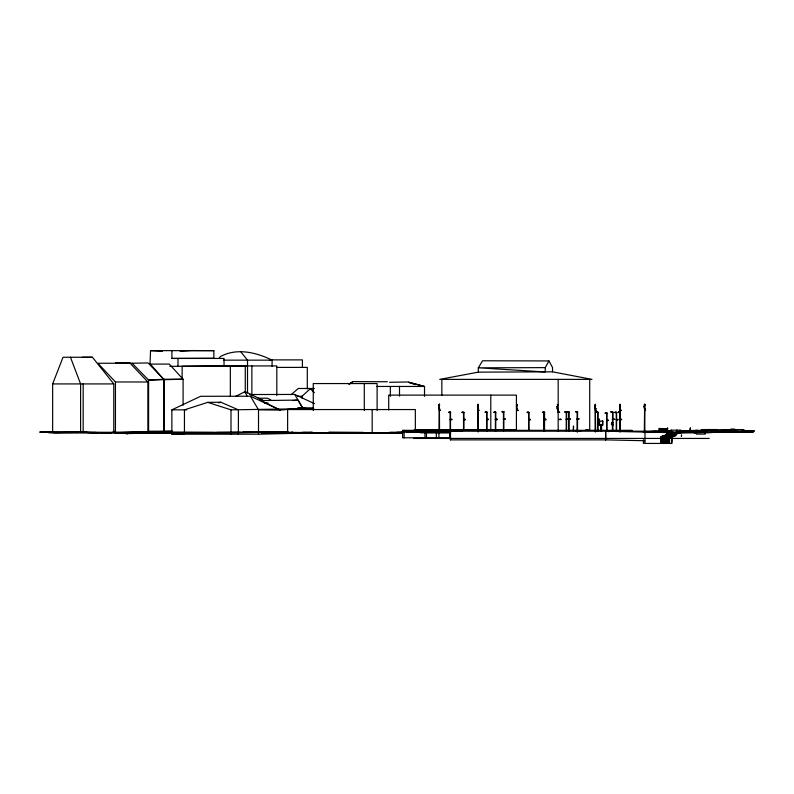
<?xml version="1.0" encoding="UTF-8"?>
<svg xmlns="http://www.w3.org/2000/svg" width="794" height="794" viewBox="0 0 794 794"><rect width="100%" height="100%" fill="white"/><g stroke="black" fill="none" stroke-linecap="round" stroke-linejoin="round"><path stroke-width="1.19" d="M113.78 432.661L113.78 383.919L92.422 357.25L63.024 357.25L52.652 383.919L52.652 432.67L111.359 432.661M115.686 362.848L132.122 363.245L148.587 380.058L183.096 379.234L164.07 379.234L164.07 431.221L164.07 379.691L150.255 364.089L169.251 364.089L183.096 379.234L183.096 405.228M302.415 367.394L302.415 359.881L269.613 359.881M424.681 431.47C418.468 432.7 379.443 430.993 419.828 431.628M661.581 441.146L661.094 442.397L661.084 436.541L666.811 436.194L666.801 434.983L665.253 435.072L674.85 434.983L674.87 436.194L669.034 436.541L669.044 437.405L661.094 437.405L661.094 442.397L669.541 442.397L669.461 439.906M662.404 442.397L662.404 441.156L662.881 442.397M661.094 439.906L662.404 439.906L662.404 438.655L661.094 439.906L669.541 439.906L668.985 439.906L668.985 441.146M665.035 439.906L665.035 438.655M669.541 439.906L668.985 437.405L669.541 441.146L661.094 441.146M669.541 438.616L669.541 437.405M439.102 408.215L439.668 408.741L438.864 408.533M439.142 404.751C439.39 404.89 439.41 405.049 439.142 405.506M438.953 404.841L439.558 404.841M477.819 404.97L478.445 405.337M477.819 408.573C478.822 408.503 477.402 408.315 478.435 408.642M516.646 405.009C517.837 405.516 516.1 405.476 517.212 404.612M517.152 408.543C516.676 409.555 517.321 407.282 516.775 408.602M557.547 405.565L557.557 404.722M557.646 404.732L557.209 404.88M595.034 408.771L595.371 407.967L595.689 408.692M595.302 405.168L595.689 405.506M595.123 405.506C595.867 403.719 595.163 406.002 595.55 405.049M620.243 405.555L620.193 404.742M620.541 405.218L620.094 404.503L620.094 405.178M644.291 405.228L644.778 404.553L644.728 405.486M644.867 404.662L644.341 404.95L644.837 404.603M439.032 408.86L439.191 408.285M438.993 408.086L439.4 408.533M478.236 405.059L477.978 404.732M477.859 431.797L478.028 404.126L478.415 431.797M477.948 408.394L478.266 408.215M478.038 405.436L477.879 404.622L478.494 404.871M517.42 405.218L516.983 404.513L516.884 405.178M517.222 408.205L516.686 408.136M557.666 409.009C556.247 409.128 558.728 407.719 557.249 408.185M557.716 404.841L557.547 405.496M595.034 408.354L595.699 408.493L595.272 408.205M595.103 431.847L595.282 404.166L595.669 431.847M619.796 431.847L619.975 404.166L620.362 431.847M620.183 405.168L619.677 405.317L620.382 405.506M644.271 408.334C645.582 408.205 643.497 408.374 644.986 408.682M644.311 431.847L644.668 404.166M557.497 408.414L557.884 408.88L557.219 408.841M214.122 432.502L135.169 432.174L97.87 432.839L78.616 432.125M557.606 408.195L557.755 408.473M177.955 366.292L178.035 358.441M439.112 405.089L439.678 405.069M478.494 404.9L478.236 404.722M620.332 404.603L620.005 405.168M644.936 404.93L644.192 405.218L644.758 405.555M516.646 404.9L516.983 405.506M478.454 408.434L477.849 408.434L478.454 408.305M517.241 408.503C515.455 408.344 518.323 408.255 516.944 409.049M619.727 408.771L619.965 408.205M619.767 408.612L620.303 408.066M644.778 408.91L644.5 408.602M557.854 408.424L557.18 408.682M149.997 364.496L150.542 350.64L213.864 350.64L213.864 358.243L171.901 358.441L171.901 350.64M644.4 405.446L644.877 404.95L644.331 404.732M620.332 404.96L620.164 404.871M70.676 432.085L95.449 432.393M84.372 432.541L86.745 432.194M442.457 431.46L441.702 431.261L441.881 432.005L441.762 431.321M52.583 432.194L39.7 432.085L49.466 431.906M611.37 423.768L612.174 423.867L611.539 423.46M611.827 423.103L611.817 423.202M611.37 424.433L612.174 424.532L611.539 424.125M402.489 432.432L335.435 433.107L242.736 432.273L250.904 432.283M671.754 432.482L671.625 433.693L671.754 432.482L673.401 432.373L673.411 433.584L673.401 432.373M665.63 436.293L665.759 435.082L667.288 434.983L667.297 436.194L661.7 436.541L661.71 437.405M667.049 434.993L667.178 433.782L668.707 433.683M670.255 433.584L670.235 432.373L668.608 432.472L668.012 433.693C667.089 431.867 670.98 431.668 669.838 433.584M668.786 436.293L668.925 435.082L670.444 434.983L670.454 436.194L664.856 436.541L664.866 437.405M670.205 434.993L670.335 433.782L671.863 433.683M671.952 436.293L672.081 435.082L676.339 434.894L676.339 434.179M673.362 434.993L673.501 433.782L675.019 433.683L675.029 434.894M665.104 436.293L665.243 435.082L676.339 434.894M666.563 434.993L666.692 433.782L668.25 433.683M668.012 433.693L668.131 432.532L679.793 432.313L678.175 432.661M673.133 436.293L673.252 435.132M674.602 434.993L674.721 433.832L670.335 433.782M676.081 433.693L676.2 432.532M676.994 430.209L676.716 432.75L677.014 430.159M670.404 432.75L670.702 430.159L680.656 430.239L680.656 432.75L669.868 432.363M678.344 432.313L679.753 432.601M679.743 432.75L680.031 430.209M439.29 410.022L439.955 409.922M439.906 410.111L439.29 410.19M620.481 410.27L620.104 410.23M645.314 409.942L644.609 410.071M668.588 432.502L670.235 432.373M596.85 411.907L596.294 411.848L597.267 412.294M671.019 431.281L659.645 431.38M449.89 412.324L448.868 412.026L449.92 412.185M462.197 412.106L463.289 412.533M486.325 412.215L485.313 411.888L486.315 412.066M495.099 412.146L494.067 411.957L495.148 412.404M502.691 411.52L502.145 411.461L503.227 411.907M528.308 412.483L527.821 412.215M543.731 412.394L544.009 431.321M543.93 412.354L543.136 412.046M558.936 412.225L559.631 412.136M565.943 412.007L564.891 411.689L566.638 411.907L566.569 430.934M576.851 411.649L575.809 411.481L577.556 411.927M606.308 413.128L607.013 413.029M615.975 412.453L614.963 412.126L615.965 412.304M619.419 412.344L619.925 412.284M619.509 412.364L618.695 412.106M663.308 435.916L663.05 436.164M666.831 436.482L666.732 435.926M438.745 406.756L439.251 406.717M516.547 406.905L516.944 406.617M516.467 406.736L516.557 406.786M595.004 406.806L594.944 406.865M619.667 406.895L620.064 406.607M644.172 406.895L644.301 406.468M438.645 406.578L439.251 406.558M478.117 406.727L477.422 406.429L477.551 407.243L477.73 406.736M594.875 406.687L595.371 406.607M568.335 412.026L569.06 411.927M644.212 406.806L643.755 407.044L644.569 406.607M439.181 408.553L439.499 408.324M595.649 408.195L595.371 408.642M595.56 408.315L595.738 408.88L594.994 408.88M619.687 408.88C620.819 408.553 620.005 408.166 619.727 408.493M620.213 408.384L619.935 408.513M612.114 412.017L612.889 411.917L612.918 430.983M666.682 433.802L676.329 433.683M477.789 405.069L478.435 405.456M545.25 367.622L478.316 367.811L545.25 371.949L545.25 367.622L548.942 360.933L482.534 360.784L478.316 367.811L478.316 372.148L439.717 379.383L591.977 379.373L552.525 371.83L478.316 372.148M608.432 431.767L608.76 431.192L450.357 431.211L450.357 439.876L605.733 439.876L605.733 431.211L670.444 431.569M644.152 406.756L644.569 406.766M516.318 406.717L516.944 406.776M557.507 406.756L556.912 406.617L556.941 407.282L556.812 406.588M478.117 406.558L477.67 406.796M440.382 410.18L440.104 410.458M620.68 410.756L621.265 410.161L620.789 410.647M219.134 358.094L220.375 356.595C236.622 347.633 256.343 352.357 272.074 360.148L223.521 360.148M516.983 410.081L517.638 410.081L516.983 410.24M517.599 410.706L518.154 410.17L517.718 410.587M558.172 410.687L558.519 410.339M596.056 410.687L596.413 410.309M644.609 410.23L645.324 410.061M645.582 410.349L645.443 410.508M595.411 410.23L596.175 410.002L595.411 410.071M479.179 410.27L478.842 410.597M620.719 410.151L620.104 410.071M558.142 410.032L557.547 410.061M313.789 388.782L310.256 388.782L302.256 396.037L302.266 398.439M595.48 408.543L595.113 408.503M291.031 394.717L298.336 388.474L314.156 388.474M620.064 406.766L619.538 406.766M349.37 384.028L352.993 381.596L387.383 381.755M348.854 384.227L352.993 381.596M569.536 419.252L570.588 419.421M450.764 419.391L451.816 419.252L451.061 419.56M487.496 419.44L487.724 419.163M529.479 419.718L530.263 419.381M544.595 419.788L545.101 419.579M560.107 419.46L560.892 419.133L559.145 419.351M617.146 419.679L617.931 419.361L616.869 419.5M620.68 419.589L621.285 419.242M473.105 430.606L474.504 429.891L473.939 429.891M235.54 396.474L245.157 391.581L263.767 400.811M324.458 432.661L258.507 434.189L171.861 434.189L171.861 409.843L200.594 396.305L250.467 396.216L280.213 410.091L302.752 408.076L313.6 408.195M464.153 419.49L465.205 419.321L464.153 419.629M495.972 419.619L496.498 419.232M496.538 419.301L497.064 419.192M504.101 418.865L505.143 418.696L504.051 419.133M530.243 419.411L528.526 419.609M544.634 419.609L545.637 419.262M545.647 419.282L544.644 419.47L545.547 419.341M566.807 419.341L567.899 418.914M577.724 419.133L578.816 418.706M598.249 419.252L599.291 419.063L598.2 419.51M621.444 419.282L620.332 419.56M607.182 420.185L608.273 420.036L607.301 420.473M619.638 419.47L620.948 419.381M569.248 419.083L570.33 418.914L568.573 419.381M238.399 434.189L238.399 409.843L220.861 402.24L207.75 402.369L184.446 409.843L184.446 434.189M613.087 419.351L614.219 418.904L613.693 418.964M578.786 418.716L577.774 418.875M218.539 402.846L220.861 402.24M487.754 419.232L488.28 419.123L486.533 419.341M567.343 418.954L567.899 418.895M567.382 419.024L566.856 419.083M613.633 419.034L613.176 419.093M292.708 432.264L287.944 432.859L305.958 432.422M620.054 408.255L620.322 408.493M663.546 436.511L662.93 436.492L673.501 436.273L670.404 436.75M663.02 437.325L663.01 436.452L663.764 436.372M77.673 432.581L75.936 432.462M293.204 400.553L296.777 400.206M76.174 432.273L240.344 432.343M180.139 351.385L191.354 350.571L213.864 350.64M497.054 419.172L496.022 419.361M100.649 432.69L194.59 433.097L287.13 432.115M611.072 411.689L612.095 412.136M701.449 430.427L697.201 430.398M292.708 432.333L287.934 432.651L302.008 432.581M669.977 435.866L662.692 435.787L669.977 435.757M663.01 436.452L665.987 436.273M668.022 436.541L668.022 437.405L668.022 436.541L673.62 436.194L673.6 434.983M669.153 436.561L666.166 436.452L666.176 437.325M672.31 436.561L669.332 436.452L670.404 436.551L670.404 437.325L669.044 437.405M677.937 433.584L674.751 433.772C673.818 431.916 677.669 431.618 676.567 433.584L677.937 433.584L677.858 432.333M567.293 411.699L568.276 412.146M164.07 379.234L148.587 380.058L148.587 431.221L172.397 431.221M450.526 431.211L438.228 431.847L438.228 432.928M462.197 412.086L463.239 412.275M620.134 431.301L620.134 412.275L618.774 412.126M619.538 412.225L618.486 412.066M606.308 412.989L605.276 412.801L607.013 413.267M688.974 430.725L697.489 430.457M677.729 432.452L679.902 432.353M741.983 431.043L754.3 430.993L741.983 431.043L741.983 432.174L753.02 432.174L753.02 431.043M680.984 430.745L686.165 430.834M688.567 430.735L697.489 430.408L695.157 430.447M688.021 432.323L677.431 432.73M681.282 431.033L685.133 430.884M683.555 430.636L694.055 430.487M670.037 432.363L671.655 432.313M424.83 431.39L422.567 431.479L424.979 431.638M620.342 419.421L619.638 419.698M680.18 431.073L682.572 430.983M396.325 432.442L403.233 432.234M171.782 431.241L118.425 432.67M261.464 432.661L276.937 432.69L261.464 432.661L269.285 432.541L266.973 432.512M643.686 431.529L671.158 431.152L661.412 431.251M207.75 402.369L230.994 409.843L313.461 408.573M171.861 434.189L182.977 433.931M652.569 431.529L670.99 431.102M671.793 431.331L659.814 431.539M113.135 431.47L115.577 431.41M171.425 432.442L126.583 433.613L127.933 433.613L114.435 433.038M312.449 432.333L302.008 432.512L312.181 432.323M714.937 430.288L731.403 429.981M717.836 430.269L709.657 430.398M722.629 430.13L738.946 429.832M669.957 431.38L650.256 431.539M704.774 430.547L694.135 430.725L703.166 430.576M706.432 430.477L709.618 430.437M739.641 429.782L743.789 429.723L743.789 431.817L740.207 431.896M703.196 430.547L712.555 430.378M708.04 432.532L711.235 432.502M714.937 432.393L724.217 432.224M722.629 432.224L731.403 432.075M706.432 432.571L716.516 432.393M704.814 432.601L708.01 432.571M739.641 431.876L733.577 432.005M132.122 363.245L148.081 362.937L164.07 379.691M279.915 432.323L140.796 432.879L289.393 432.323M575.968 430.953L580.811 430.924M743.789 429.723L732.316 429.931M724.882 432.174L743.789 431.817M389.586 382.301L408.037 381.974L424.522 386.45L424.522 396.355M650.355 431.539L655.665 431.44M710.928 430.725L733.686 430.288M696.775 432.799L694.135 432.819L696.249 432.78M716.893 430.209L731.353 430.08M83.042 432.363L54.607 432.68M664.955 431.291L671.595 431.192L659.496 431.142M696.278 432.591L677.203 432.7L705.499 432.581L705.499 430.973L680.905 431.112L683.535 431.073M363.97 433.216A47.68 0.526 0.3 0 0 401.456 433.286L290.892 432.432M82.248 357.25L92.422 357.25M414.994 429.862L424.522 429.772M287.428 432.135L274.526 432.224M169.767 366.352L224.027 365.945L224.027 358.441L171.901 358.441M423.559 430.576L425.663 430.566M427.48 430.576L429.623 430.566M425.356 430.745L442.159 430.725M457.493 430.735L434.775 430.537L441.722 430.576M216.653 432.452L272.67 432.244M288.212 432.125L266.754 432.264L319.565 432.819M684.865 431.063L694.154 431.023M680.875 431.092L705.499 431.023M223.382 366.014L245.267 365.925L245.267 392.951M98.049 432.69L48.692 432.641L76.045 432.273M398.767 433.236L402.131 433.226M723.046 432.204L704.338 432.571M706.789 432.204L753.02 432.264L723.443 432.204M249.693 394.529L294.703 394.439L314.543 403.689M696.398 431.42L705.28 431.4L705.241 434.1L696.398 434.1L696.398 432.313L696.993 432.393M147.882 432.661L147.882 381.974L130.147 363.245L97.861 363.255L115.448 381.974L115.448 432.661M223.025 365.945L276.808 365.925L276.808 395.531M276.808 367.394L307.298 367.394L307.298 388.931M115.448 381.974L147.882 381.974M52.652 383.919L113.78 383.919M376.713 386.45L424.522 386.45L408.672 382.341L415.47 384.653M297.79 396.275L302.494 396.275M264.491 402.985L268.154 402.985M439.35 404.126L438.983 432.998L439.558 432.998L439.38 404.126M557.507 406.597L557.001 406.607M594.805 406.766L595.371 406.766M297.8 408.076L302.752 408.076L294.703 394.439M297.462 408.315L313.709 408.315M595.113 408.334L595.708 408.334M171.861 409.843L186.709 409.843M478.157 410.022L478.812 410.022L478.157 410.19M557.547 410.22L558.202 410.22M503.882 411.699L503.108 411.709L503.882 411.927M576.781 411.719L577.556 411.699L577.486 431.916M501.877 411.967L503.277 411.967M575.551 411.977L576.593 411.798M597.267 412.096L598.041 412.076L597.961 431.102M450.585 412.235L449.811 412.453M487.02 412.116L486.246 412.334M543.652 412.513L544.624 412.265M564.643 412.185L566.638 412.146M567.035 412.205L569.06 412.155M610.794 412.195L612.889 412.146M463.944 412.324L463.17 412.533M485.025 412.394L487.02 412.354M495.803 412.423L495.029 412.205L495.803 412.185L495.734 431.211M529.012 412.394L527.295 412.185L527.792 412.284M557.626 412.404L559.631 412.364M596.036 412.354L598.041 412.314M616.67 412.354L615.896 412.374L616.67 412.582M448.58 412.503L450.585 412.463M461.939 412.592L463.944 412.552M493.799 412.463L495.198 412.463M542.421 412.572L544.624 412.493M618.119 412.523L620.203 412.503M527.008 412.662L529.012 412.622M614.675 412.632L616.065 412.632M605.008 413.307L606.358 413.049M503.396 418.914L504.17 419.133M577.069 418.914L577.843 419.133M503.396 419.153L505.391 419.192M566.152 419.133L566.926 419.143L566.152 419.361M568.573 419.153L569.348 419.163M577.069 419.153L579.074 419.192M612.402 419.143L613.186 419.153L612.402 419.371M597.554 419.301L598.319 419.311L597.554 419.53M450.099 419.45L450.873 419.47L450.099 419.689M463.458 419.54L464.103 419.758M495.317 419.411L496.091 419.619M543.94 419.52L544.912 419.5L544.148 419.708M566.757 419.401L568.157 419.401M613.047 419.411L614.487 419.411M486.533 419.569L488.538 419.609M495.317 419.639L497.312 419.679M559.145 419.589L561.15 419.629M598.16 419.569L599.549 419.569M616.184 419.579L616.958 419.788M450.704 419.728L452.104 419.728M463.458 419.768L465.453 419.808M528.526 419.847L530.521 419.887M543.94 419.748L546.143 419.758M616.184 419.808L618.189 419.847M620.243 419.738L621.722 419.768M606.527 420.254L607.301 420.264M606.527 420.483L608.522 420.522M611.866 422.577L613.365 422.577M612.363 422.894L612.918 422.894M611.866 424.909L613.365 424.919M659.258 428.671L667.357 428.671L659.258 428.502L659.149 431.39M659.496 429.078L667.119 429.078M659.496 429.326L667.119 429.326M659.496 429.594L667.119 429.584M414.339 429.772L516.418 429.772L516.418 395.114L388.713 395.114L388.713 409.972M585.654 429.891L588.513 429.891M659.496 429.842L667.119 429.862M659.496 430.1L667.119 430.12M632.163 430.328L402.598 430.328L402.598 437.802L450.486 437.802M659.496 430.378L667.119 430.378M417.118 430.527L420.572 430.527M420.82 430.527L424.373 430.527M436.224 430.527L434.775 430.527L462.872 430.735M659.496 430.626L667.119 430.636M671.327 430.507L671.188 431.589M417.118 430.725L420.572 430.725M420.82 430.725L424.373 430.725M659.496 430.884L667.119 430.894M427.202 431.073C419.331 431.599 411.927 433.623 404.086 431.35M631.587 431.42L671.615 431.39M679.604 431.42L688.527 431.767M705.499 431.579L706.789 431.549L706.789 432.393L704.338 432.393M679.932 431.797L700.318 431.797M426.457 431.847L450.625 431.847M643.398 432.462L679.793 432.313M276.342 432.492L278.416 432.492M119.05 432.661L128.658 432.661M400.543 432.661L287.627 432.661L287.627 409.555L415.341 409.555L415.341 430.229M420.423 432.78L425.624 432.78M426.457 432.928L450.625 432.928M662.712 436.194L674.87 436.194M661.084 436.541L673.501 436.561M669.342 437.325L669.332 436.452L669.332 437.325L670.404 437.325M413.763 438.437L709.181 438.437M661.581 438.655L669.541 438.655L668.985 438.655M671.605 441.325L671.476 436.372M665.511 442.397L665.035 441.156M669.044 442.397L669.541 442.397M415.838 430.457L419.401 430.497M415.838 430.666L419.401 430.695M223.521 365.865L247.51 365.925M436.958 430.566L440.759 430.576M389.457 432.432L403.064 432.522M389.417 432.809L402.518 432.889M75.976 432.115L78.864 432.125M425.534 430.566L429.157 430.576M429.494 430.566L433.097 430.576M390.152 432.442L402.866 432.522M73.346 432.105L76.274 432.115M73.326 432.472L49.139 432.283M115.686 363.166L130.147 363.245M457.562 431.092L452.709 431.053L457.582 431.202M356.853 433.117L364.456 433.167M69.396 432.075L70.984 432.085M66.359 432.055L69.693 432.075M63.996 432.035L66.636 432.055M112.42 432.73L95.042 432.512M49.159 431.906L64.294 432.035M174.63 433.028L169.142 432.978L174.531 433.018M396.98 432.462L402.548 432.522M81.395 432.135L84.392 432.164M250.467 396.216L258.507 409.843L280.213 410.091L261.008 400.563L297.968 400.097L302.752 408.076M421.882 430.556L423.688 430.576M425.723 430.556L427.609 430.576M86.725 432.571L97.87 432.839M419.282 430.497L420.939 430.527M419.282 430.695L420.939 430.725M415.619 430.497L417.237 430.527M420.443 430.527L422.001 430.556M424.244 430.527L425.852 430.556M415.619 430.695L417.237 430.725M670.483 432.661L605.594 431.211L605.624 439.876M429.018 430.576L440.035 430.725M605.594 439.876L644.768 440.739M597.336 412.026L596.82 411.977M543.93 412.215L544.356 431.321M503.178 411.649L502.662 411.59M611.092 411.689L612.154 411.868M162.304 351.365L150.542 350.64M543.771 412.513L542.818 412.126M543.711 412.195L543.027 412.086M302.951 407.769L305.343 408.315M567.323 411.719L568.355 411.858M516.834 408.96L516.676 408.434M558.966 412.066L557.914 411.927L558.857 412.354M262.635 400.325L258.229 398.201L267.439 398.201L270.734 399.789M543.463 412.404L543.969 412.533M528.05 412.493L528.725 412.404M671.267 430.159L671.277 431.906M619.618 406.28L619.389 406.508M310.256 388.782L314.414 392.663M240.999 352.06L247.51 360.148L247.51 392.951M548.942 360.933L552.525 367.493L552.525 371.83M245.157 391.581L247.043 396.146M70.458 357.25L80.601 383.919L80.601 432.67M487.238 419.431L486.821 419.351M671.764 436.372L662.424 436.75L665.471 436.273M663.04 435.926L663.02 436.75M662.424 436.452L662.434 437.325M667.288 434.983L667.297 436.194M666.93 436.492L666.513 436.492M659.576 431.331L659.576 428.502M644.698 404.166L644.867 431.847M667.665 438.655L667.675 439.906M734.916 430.06L734.916 429.217L730.589 429.217L730.589 430.229L731.999 430.229L731.999 429.217M733.507 429.217L733.507 430.07M715.761 429.554L715.761 430.219M710.848 429.554L710.848 430.566M706.164 432.393L706.164 430.973L695.733 430.973L695.733 431.579M705.588 429.554L705.588 430.566M702.65 429.554L702.65 430.566M699.276 431.112L699.276 432.68M696.388 430.973L696.388 431.579M671.952 436.114L671.952 443.429L643.398 443.429L643.408 439.777M671.615 436.263L671.615 442.367M667.357 428.502L667.268 431.39M667.039 428.502L667.039 431.39M666.355 437.405L666.355 438.655M665.432 428.671L665.541 431.39M665.352 428.671L665.342 431.39M665.114 428.671L665.114 431.39M665.035 428.671L664.925 431.39M663.724 437.405L663.724 438.655M663.724 439.906L663.724 441.146M663.506 428.671L663.506 431.331M663.427 428.671L663.427 431.39M663.189 428.671L663.189 431.39M662.404 438.655L662.404 439.906M661.501 428.671L661.501 431.39M661.184 428.671L661.263 431.39M659.655 428.671L659.764 431.39M659.338 428.671L659.348 431.39M644.976 432.462L644.976 443.429M620.054 412.245L620.054 431.281M619.836 412.265L619.796 431.301M619.707 412.245L619.707 431.281M616.601 412.354L616.601 430.189M616.253 412.354L616.253 430.189M612.591 412.136L612.363 430.983M606.944 413.029L606.944 430.874M606.596 413.029L606.596 430.874M602.547 421.108L602.547 425.157M601.564 424.492L601.564 431.251M601.376 424.492L601.376 431.251M601.167 424.492L601.167 431.251M600.989 424.492L600.989 431.251M599.569 421.108L599.569 425.157M597.624 412.076L597.624 431.102M589.714 379.373L589.714 430.308M577.139 411.699L577.139 431.916M573.516 430.824L573.516 425.971L573.268 430.824M568.98 411.927L568.98 430.953M568.643 411.927L568.643 430.953M566.231 411.907L566.231 430.934M558.172 379.373L558.172 431.102M544.555 412.265L544.555 431.291M544.218 412.265L544.218 431.291M528.943 412.394L528.943 430.229M528.596 412.394L528.596 430.229M503.813 411.699L503.813 430.725M503.465 411.699L503.465 430.725M495.387 412.185L495.387 431.211M490.791 395.114L490.791 429.772M486.95 412.116L486.95 431.142M486.603 412.116L486.603 431.142M463.865 412.324L463.865 430.159M463.527 412.324L463.527 430.159M450.516 412.235L450.496 439.876M450.168 412.235L450.168 431.261M449.9 430.328L449.9 437.802M441.841 379.373L441.841 395.283M438.933 430.328L438.933 437.802M436.343 430.328L436.343 437.802M426.457 430.328L426.457 437.802M424.969 430.328L424.969 437.802M404.096 430.328L404.096 437.802M399.501 386.45L399.501 396.137M390.34 386.45L390.34 396.355M377.11 410.567L377.11 383.562L313.263 383.562L313.263 410.567M372.178 409.555L372.178 432.661M364.297 383.562L364.297 410.567M272.074 359.881L272.074 366.322M258.507 409.843L258.507 434.189M251.867 365.925L251.867 395.412M230.994 409.843L230.994 434.189M230.339 396.603L230.339 365.945L182.144 366.262L182.144 378.46M83.171 383.919L83.171 432.67M363.156 432.363A298.455 7.91 0 0 1 328.835 432.115M666.355 439.906L666.355 441.146L666.355 439.906M668.141 441.146L667.665 442.397L668.141 441.146M681.54 435.132L681.421 436.293L681.54 435.102M134.752 433.296L132.945 433.445L134.752 433.296M602.795 421.108L599.331 421.108L599.331 425.157L602.795 425.157L602.795 421.108M667.635 428.075L667.476 429.693L667.565 428.075M690.323 427.996L690.165 429.653L690.323 427.996M717.171 429.554L701.231 429.554L701.231 430.566L717.171 430.566L717.171 429.554M276.937 432.69L270.278 432.432L276.937 432.69"/></g></svg>
